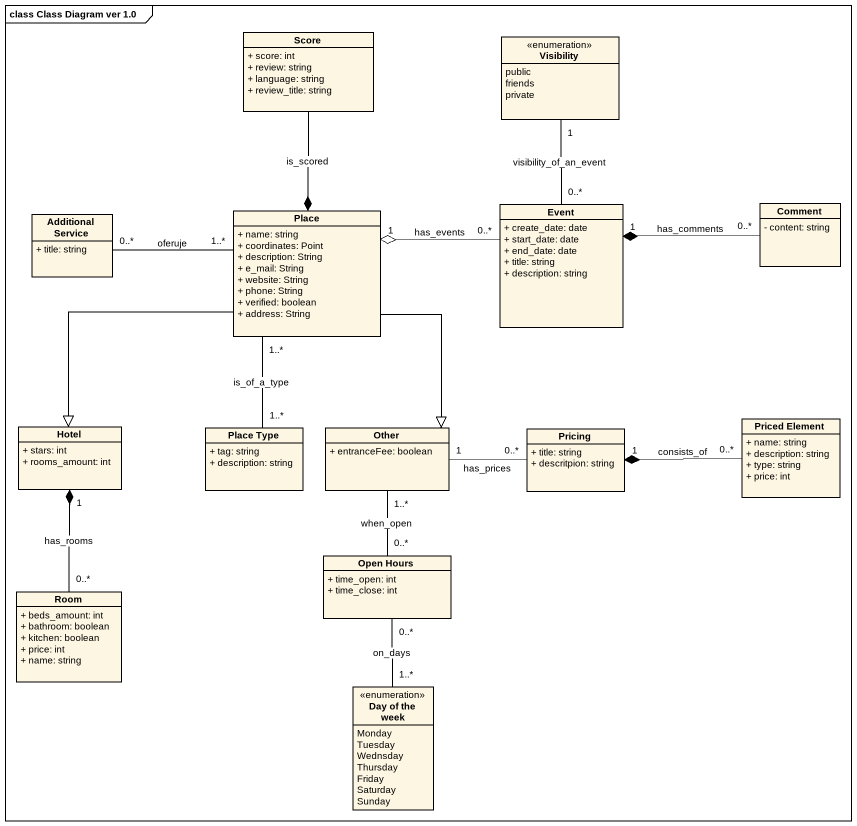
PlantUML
@startuml
mainframe class Class Diagram ver 1.0
hide circle
hide empty members
skinparam classAttributeIconSize 0
class Score {
  + score: int
  + review: string
  + language: string
  + review_title: string
}
enum Visibility {
  public
  friends
  private
}
class "Additional Service" as Additional_Service {
  + title: string
}
class Place {
  + name: string
  + coordinates: Point
  + description: String
  + e_mail: String
  + website: String
  + phone: String
  + verified: boolean
  + address: String
}
class Event {
  + create_date: date
  + start_date: date
  + end_date: date
  + title: string
  + description: string
}
class Comment {
  - content: string
}
class "Priced Element" as Priced_Element {
  + name: string
  + description: string
  + type: string
  + price: int
}
class Hotel {
  + stars: int
  + rooms_amount: int
}
class "Place Type" as Place_Type {
  + tag: string
  + description: string
}
class Other {
  + entranceFee: boolean
}
class Pricing {
  + title: string
  + descritpion: string
}
class "Open Hours" as Open_Hours {
  + time_open: int
  + time_close: int
}
class Room {
  + beds_amount: int
  + bathroom: boolean
  + kitchen: boolean
  + price: int
  + name: string
}
enum "Day of the week" as Day_of_the_week {
  Monday
  Tuesday
  Wednsday
  Thursday
  Friday
  Saturday
  Sunday
}
Score --* Place : is_scored
Visibility "1" -- "0..*" Event : visibility_of_an_event
Place "1..*" -left- "0..*" Additional_Service : oferuje
Place --|> Hotel
Place "1..*" -- "1..*" Place_Type : is_of_a_type
Place --|> Other
Event "0..*" -left-o "1" Place : has_events
Comment "0..*" -left-* "1" Event : has_comments
Priced_Element "0..*" -left-* "1" Pricing : consists_of
Other "1" -right- "0..*" Pricing : has_prices
Other "1..*" -- "0..*" Open_Hours : when_open
Open_Hours "0..*" -- "1..*" Day_of_the_week : on_days
Room "0..*" -up-* "1" Hotel : has_rooms
@enduml
